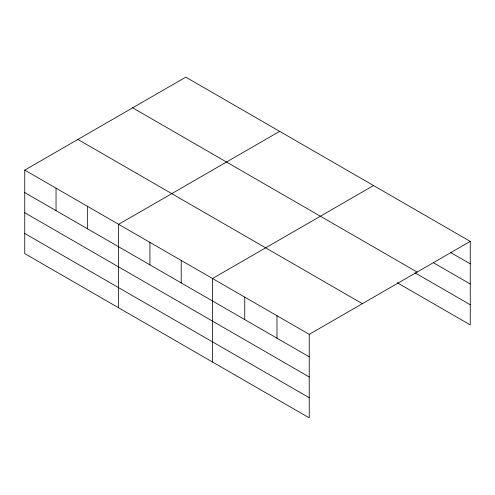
<?xml version="1.0" encoding="UTF-8"?>
<svg xmlns="http://www.w3.org/2000/svg" width="495" height="495" viewBox="0 0 495 495"><rect width="100%" height="100%" fill="white"/><g stroke="black" fill="none" stroke-linecap="round" stroke-linejoin="round"><path stroke-width="0.74" d="M309.226 376.961L309.226 334.354L24.75 170.113L24.75 253.613L309.226 417.854L309.226 376.961L24.75 212.726M397.213 282.719L470.25 324.887L470.25 241.387L185.774 77.146L24.75 170.113M279.65 131.348L118.627 224.309L118.627 307.816M373.527 185.545L212.504 278.512L212.504 362.012M309.226 334.354L470.25 241.387M450.512 252.462L470.25 263.86M433.403 262.721L470.25 283.994M132.635 107.823L417.112 272.064M414.983 272.838L470.25 304.747M77.888 139.435L362.365 303.676M24.75 192.586L309.226 356.821M24.75 233.473L309.226 397.714M276.983 315.742L276.983 338.209M244.747 297.124L244.747 319.597M181.213 260.444L181.213 282.917M149.917 242.377L149.917 264.85M87.337 206.248L87.337 228.715M56.04 188.18L56.04 210.647"/></g></svg>
